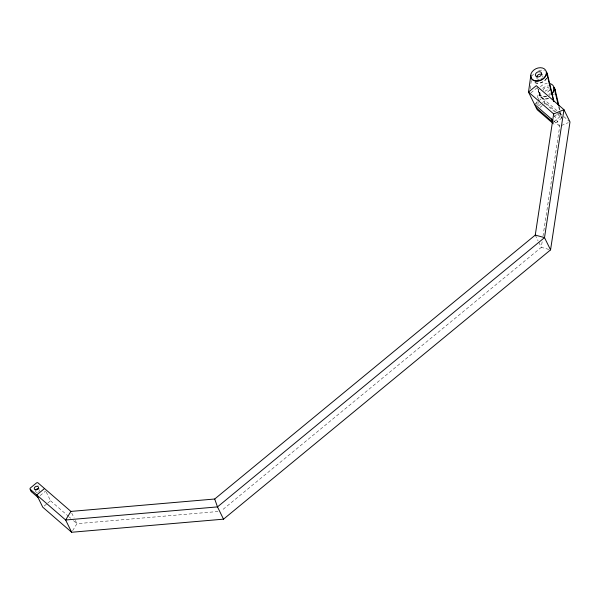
<?xml version="1.0" encoding="UTF-8"?>
<svg xmlns="http://www.w3.org/2000/svg" width="600" height="600" viewBox="0 0 600 600"><rect width="100%" height="100%" fill="white"/><g stroke="black" fill="none" stroke-linecap="round" stroke-linejoin="round"><path stroke-width="0.45" stroke-dasharray="3 2.25" d="M530.197 88.725L531.435 79.86M536.715 104.235L537.082 101.573M537.577 98.025L538.567 90.938A8.235 6.158 -26.2 0 0 546.75 96.623M537.803 105.308L538.298 101.76M538.418 100.875L539.528 92.895L538.567 90.938M542.138 241.792L541.298 247.343L221.46 510.683M542.977 236.243L559.71 126.188L554.482 115.56M72.623 530.7L76.95 523.68L217.935 511.515M40.072 495.645L45.735 490.98M530.873 92.88L537.248 87.637M44.19 506.04L47.025 503.707M47.73 503.123L50.565 500.79L46.14 491.798M534.525 104.347L538.065 101.43M538.778 100.852L542.317 97.935L558.923 112.343M538.342 106.035L541.882 103.118M542.588 102.532L544.005 101.37L555.945 111.72M540.015 107.415L544.972 103.335L536.685 86.49M554.213 116.632L558.457 113.137M553.778 121.815L560.857 115.988L558.705 106.927M561.428 125.483L568.283 122.655M548.865 249.435L541.298 247.343L538.477 241.62M559.62 112.942L563.077 115.95M563.768 116.55L569.31 121.35M556.643 112.335L560.857 115.988M544.972 103.335L554.798 111.863M557.61 114.292L561.825 117.953L554.033 124.358L553.072 122.4M553.418 120.727L559.71 126.188M50.565 500.79L68.617 516.45M69.308 517.058L70.695 518.257M73.477 520.665L76.95 523.68L74.535 518.775M559.17 112.552L561.825 117.953L560.528 112.515M538.987 93.885L540.195 96.345M535.26 235.08L538.072 240.803M71.715 513.053L74.13 517.957M559.237 107.078L560.31 111.608M37.838 485.31A1.237 0.922 -26.2 0 1 38.138 485.19M39.773 489.885A2.265 1.695 -26.2 0 1 39.352 491.28M38.955 491.685A2.265 1.695 -26.2 0 1 38.468 492.007M37.35 492.345A2.265 1.695 -26.2 0 1 35.483 491.183M548.513 98.648A8.235 6.158 -26.2 0 1 540.18 91.418M542.648 88.29A8.235 6.158 -26.2 0 1 548.46 85.89M550.373 92.887A3.292 2.46 -26.2 0 1 548.678 94.613M544.957 91.387A3.292 2.46 -26.2 0 1 548.655 89.858M549.368 90.052A3.292 2.46 -26.2 0 1 549.952 90.42M550.507 94.62A8.235 6.158 -26.2 0 1 549.293 95.377M546.63 96.375A8.235 6.158 -26.2 0 1 538.972 88.965M540.428 86.797A8.235 6.158 -26.2 0 1 547.252 83.438M549.375 89.745A3.292 2.46 -26.2 0 1 545.857 92.648M543.127 90.285A3.292 2.46 -26.2 0 1 545.835 87.54A3.292 2.46 -26.2 0 1 549.158 88.463M554.34 93.84A8.235 6.158 -26.2 0 1 553.605 94.927M548.393 98.407A8.235 6.158 -26.2 0 1 539.528 92.895M546.735 78.39A8.235 6.158 -26.2 0 1 533.505 81.9M532.455 75.72A8.235 6.158 -26.2 0 1 533.475 74.062M538.68 70.59A8.235 6.158 -26.2 0 1 544.507 70.733M542.857 75.832A3.292 2.46 -26.2 0 1 542.648 77.19M541.665 78.442A3.292 2.46 -26.2 0 1 540.952 78.915M539.34 79.403A3.292 2.46 -26.2 0 1 536.618 77.715M546.615 78.142A8.235 6.158 -26.2 0 1 533.385 81.653"/><path stroke-width="0.9" d="M37.95 497.393L31.418 491.73L30.21 489.278A1.237 0.922 -26.2 0 1 30.495 487.875L36.367 483.037A1.237 0.922 -26.2 0 1 38.025 482.888L70.912 511.418L214.702 499.013L535.26 235.08L553.673 113.925L528.495 92.085L530.842 75.24A8.235 6.158 -26.2 0 0 538.68 81A8.235 6.158 -26.2 0 0 546.45 72.21L547.418 74.175L553.882 101.347M44.527 488.528L36.742 494.94L42.773 507.202L71.662 532.26L223.522 519.165L550.553 249.892L570 121.95L563.963 109.688L536.28 85.672L528.495 92.085L537.188 109.74L552.63 123.142M70.912 511.418L65.633 519.998L71.662 532.26M553.673 113.925L563.963 109.688L544.515 237.63L550.553 249.892M535.26 235.08L544.515 237.63L217.485 506.903L65.633 519.998L30.21 489.278M534.525 104.347L552.713 120.12M536.22 107.782L553.072 122.4M551.715 93.975A8.235 6.158 -26.2 0 0 554.175 87.907L555.143 89.873L559.02 106.17M553.778 101.595L546.45 72.21M551.377 118.965L552.735 121.71M223.522 519.165L217.485 506.903L214.702 499.013M554.175 87.907L558.27 105.12M31.418 491.73A1.237 0.922 -26.2 0 1 31.477 490.545M35.91 489.787A2.265 1.695 -26.2 0 1 38.94 488.873M553.688 87.338A8.235 6.158 -26.2 0 1 555.263 90.113M549.24 83.483A8.235 6.158 -26.2 0 1 551.595 93.727M546.998 72.9A8.235 6.158 -26.2 0 1 547.545 76.095M536.61 77.04A3.292 2.46 -26.2 0 1 538.912 74.445A3.292 2.46 -26.2 0 1 542.227 74.722M35.602 489.877A2.265 1.695 -26.2 0 0 38.565 487.433A2.265 1.695 -26.2 0 0 35.1 486.93A2.265 1.695 -26.2 0 0 35.602 489.877M535.545 80.85A8.235 6.158 -26.2 0 0 546.33 71.963A8.235 6.158 -26.2 0 0 533.715 70.14A8.235 6.158 -26.2 0 0 535.545 80.85M537.338 76.927A3.292 2.46 -26.2 0 0 541.65 73.373A3.292 2.46 -26.2 0 0 536.602 72.645A3.292 2.46 -26.2 0 0 537.338 76.927"/></g></svg>
